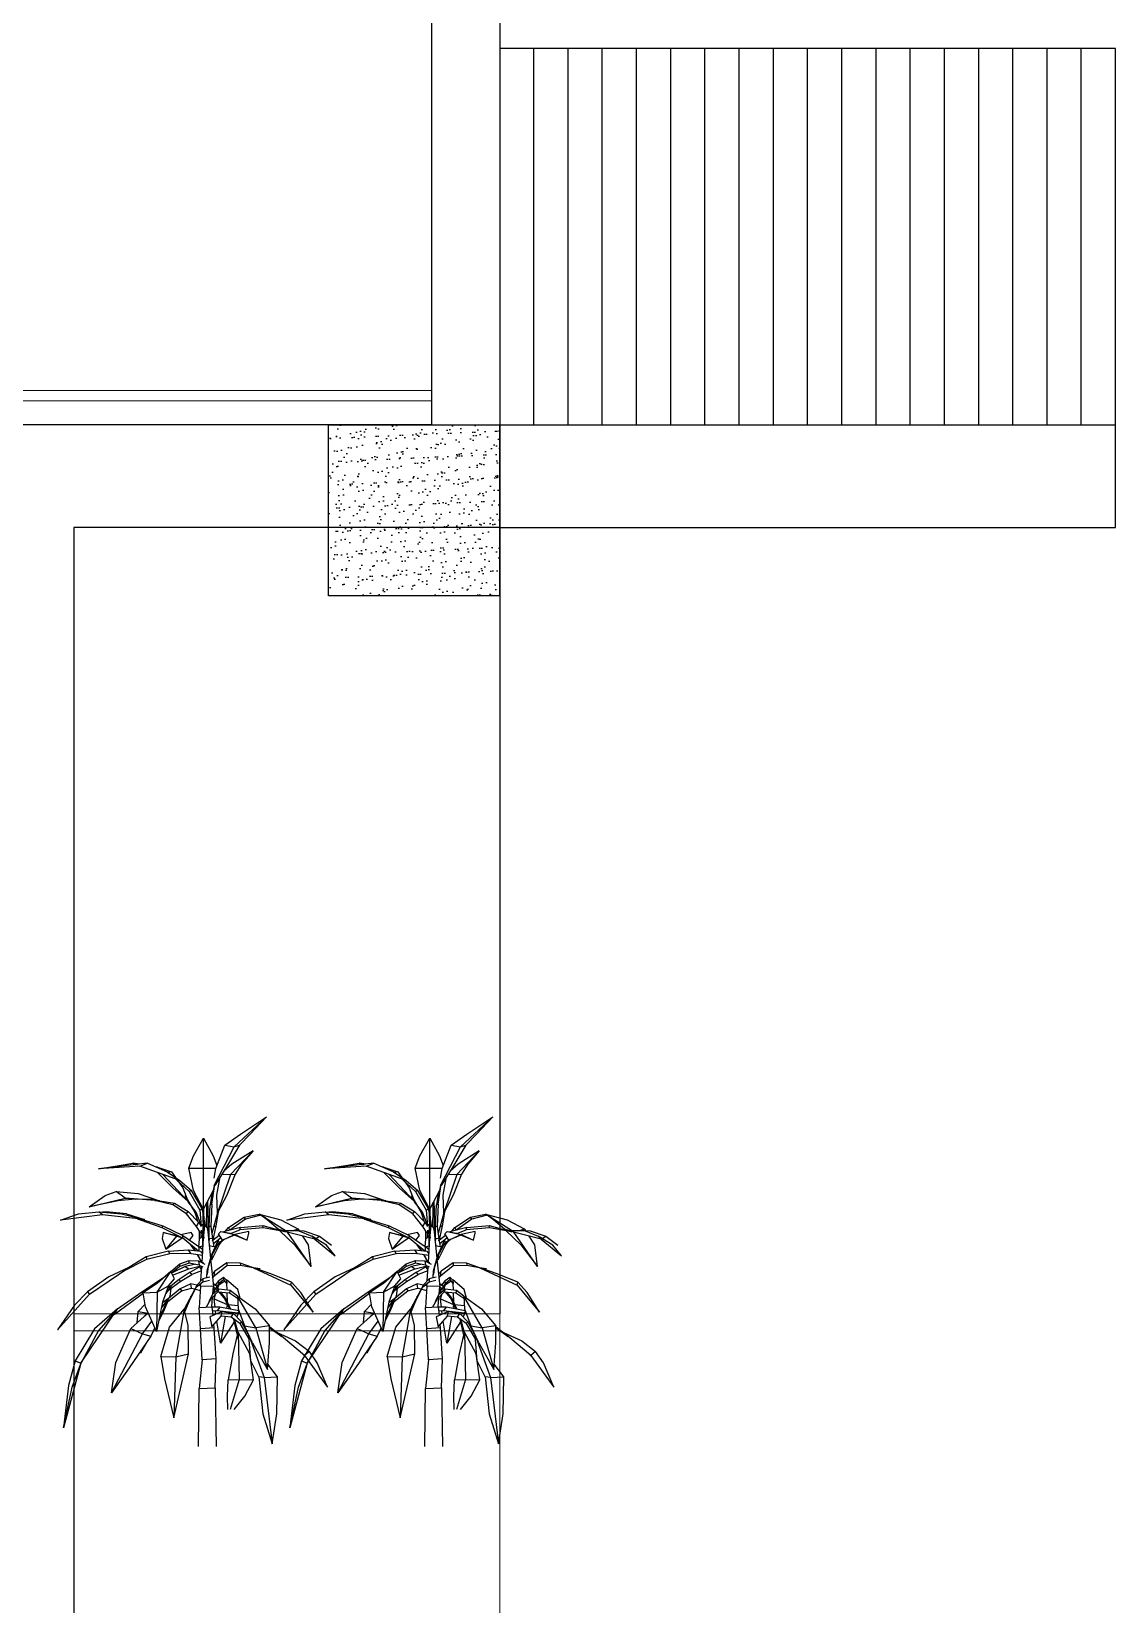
# Model space of a CAD drawing. Header units: metres. Extents: x -1655 to 449, y 40 to 361.
# Drawn here: x 259.235 to 262.403, y 47.001 to 51.601 of the extents above; entities that cross this region are included whole.
import ezdxf

# ---------------------------------------------------------------- set-up
doc = ezdxf.new("R2010")
doc.units = ezdxf.units.M
doc.header["$MEASUREMENT"] = 0
doc.layers.add('A-WALL', color=7, linetype='Continuous')
doc.layers.add('Layer5', color=31, linetype='Continuous', lineweight=9)

# ---------------------------------------------------------------- blocks, each defined once
blk = doc.blocks.new('500')
at = {"layer": 'A-WALL', "ltscale": 0.1}
h = blk.add_hatch(dxfattribs=at)
h.set_pattern_fill('AR-SAND', color=251, scale=0.001, angle=45)
h.set_pattern_definition([(82.5, (2066.168173, -109.763723), (-0.03573813487, 0.0334753489), [0, -0.038608, 0, -0.04318, 0, -0.041275]), (52.5, (2066.168173, -109.76372), (-0.0189010928, 0.0824732851), [0, -0.020828, 0, -0.034798, 0, -0.013335]), (12.5, (2066.14608, -109.785815), (0.0558299826, 0.0560332312), [0, -0.0127, 0, -0.04572, 0, -0.05969]), (2.5, (2066.14608, -109.785815), (0.0382281109, 0.0697550782), [0, -0.00635, 0, -0.029972, 0, -0.03429])])
h.paths.add_polyline_path([(6632.6902, 1779.9429), (6632.1902, 1779.9429), (6632.1902, 1779.4429), (6632.6902, 1779.4429)])
at = {"ltscale": 0.1}
blk.add_lwpolyline([(6632.1902, 1779.9429), (6632.6902, 1779.9429), (6632.6902, 1779.4429), (6632.1902, 1779.4429), (6632.1902, 1779.9429)], dxfattribs=at)
blk = doc.blocks.new('golgoli')
at = {"color": 84, "linetype": 'Continuous'}
for p, q in [((3098.2609, 1798.0572), (3098.4493, 1798.2336)), ((3098.2974, 1798.1324), (3098.4493, 1798.2336)), ((3098.4493, 1798.2336), (3098.3547, 1798.1324)), ((3098.0229, 1798.0048), (3098.0802, 1798.1085)), ((3098.0802, 1798.1085), (3098.138, 1798.0048)), ((3098.0802, 1797.6949), (3098.0802, 1798.1085)), ((3098.1437, 1797.8318), (3098.2609, 1798.0572)), ((3098.1532, 1797.9321), (3098.2064, 1798.0687)), ((3098.2064, 1798.0687), (3098.2974, 1798.1324)), ((3098.2064, 1798.0687), (3098.2609, 1798.0572)), ((3098.2912, 1798.0687), (3098.2105, 1797.9321)), ((3098.2609, 1798.0572), (3098.2912, 1798.0687)), ((3098.3547, 1798.1324), (3098.2912, 1798.0687)), ((3097.9955, 1797.9331), (3098.0229, 1798.0048)), ((3098.138, 1798.0048), (3098.1593, 1797.9483)), ((3098.2396, 1797.8957), (3098.3703, 1798.0355)), ((3098.3703, 1798.0355), (3098.2462, 1797.9576)), ((3098.3703, 1798.0355), (3098.3039, 1797.9576)), ((3097.7529, 1797.9621), (3097.4662, 1797.9296)), ((3097.4662, 1797.9296), (3097.5875, 1797.9498)), ((3097.7083, 1797.9441), (3097.4662, 1797.9296)), ((3097.5875, 1797.9498), (3097.6682, 1797.9621)), ((3097.689, 1797.9547), (3097.6682, 1797.9621)), ((3097.6682, 1797.9621), (3097.6849, 1797.9542)), ((3097.7062, 1797.9566), (3097.669, 1797.9628)), ((3097.669, 1797.9628), (3097.6956, 1797.9554)), ((3097.7083, 1797.9441), (3097.7529, 1797.9621)), ((3097.9418, 1797.862), (3097.7083, 1797.9441)), ((3097.7529, 1797.9621), (3097.8685, 1797.9127)), ((3097.8128, 1797.9397), (3097.8005, 1797.9414)), ((3097.8128, 1797.9397), (3097.8939, 1797.9119)), ((3097.9016, 1797.8185), (3097.814, 1797.9068)), ((3097.9922, 1797.7379), (3097.8431, 1797.8967)), ((3097.8685, 1797.9127), (3097.9418, 1797.862)), ((3097.8939, 1797.9119), (3097.8746, 1797.908)), ((3097.8939, 1797.9119), (3097.9164, 1797.8792)), ((3097.9955, 1797.9331), (3098.0802, 1797.9343)), ((3098.0229, 1797.8028), (3097.9955, 1797.9331)), ((3098.0802, 1797.9343), (3098.1536, 1797.9331)), ((3098.1442, 1797.8746), (3098.1532, 1797.9321)), ((3098.2105, 1797.9321), (3098.1466, 1797.8325)), ((3098.1589, 1797.7755), (3098.1786, 1797.8824)), ((3098.2396, 1797.8957), (3098.1622, 1797.6715)), ((3098.1888, 1797.8986), (3098.2396, 1797.8957)), ((3098.2462, 1797.9576), (3098.1999, 1797.9154)), ((3098.2666, 1797.8991), (3098.2167, 1797.7755)), ((3098.2396, 1797.8957), (3098.2666, 1797.8991)), ((3098.3039, 1797.9576), (3098.2666, 1797.8991)), ((3097.5068, 1797.7735), (3097.5711, 1797.7976)), ((3097.6239, 1797.7571), (3097.5711, 1797.7976)), ((3097.5711, 1797.7976), (3097.6997, 1797.7848)), ((3097.6997, 1797.7848), (3097.8246, 1797.7426)), ((3097.9922, 1797.7379), (3097.9016, 1797.8185)), ((3097.9201, 1797.8691), (3097.9418, 1797.862)), ((3097.9979, 1797.7969), (3097.9201, 1797.8691)), ((3097.9246, 1797.8679), (3097.925, 1797.8674)), ((3097.9307, 1797.8588), (3097.9594, 1797.8185)), ((3097.9418, 1797.862), (3098.011, 1797.8025)), ((3097.9594, 1797.8185), (3097.9901, 1797.7426)), ((3098.011, 1797.8025), (3097.9979, 1797.7969)), ((3097.9979, 1797.7969), (3098.0602, 1797.6878)), ((3098.0741, 1797.6976), (3098.011, 1797.8025)), ((3098.0794, 1797.6964), (3098.0229, 1797.8028)), ((3098.138, 1797.8028), (3098.0802, 1797.6954)), ((3098.1315, 1797.7905), (3098.1208, 1797.7187)), ((3098.1294, 1797.7227), (3098.1474, 1797.8377)), ((3098.1437, 1797.8318), (3098.138, 1797.8028)), ((3098.1474, 1797.8377), (3098.1437, 1797.8315)), ((3098.1437, 1797.8315), (3098.1437, 1797.8318)), ((3097.4121, 1797.7079), (3097.5068, 1797.7735)), ((3097.4121, 1797.7079), (3097.6239, 1797.7571)), ((3097.5817, 1797.7426), (3097.4121, 1797.7079)), ((3097.6821, 1797.7517), (3097.5817, 1797.7426)), ((3097.6239, 1797.7571), (3097.6821, 1797.7517)), ((3097.8246, 1797.7426), (3097.6239, 1797.7571)), ((3097.6821, 1797.7517), (3097.7751, 1797.7536)), ((3097.7751, 1797.7536), (3097.8246, 1797.7426)), ((3097.796, 1797.7438), (3097.825, 1797.7423)), ((3097.9016, 1797.7187), (3097.796, 1797.7438)), ((3097.8246, 1797.7426), (3097.825, 1797.7423)), ((3097.825, 1797.7423), (3097.9111, 1797.7293)), ((3097.9016, 1797.7187), (3097.9111, 1797.7293)), ((3097.9823, 1797.6666), (3097.9016, 1797.7187)), ((3097.9111, 1797.7293), (3097.9914, 1797.6794)), ((3097.9737, 1797.7713), (3098.0295, 1797.6742)), ((3097.9922, 1797.7374), (3097.9737, 1797.7713)), ((3098.0389, 1797.6767), (3097.9922, 1797.7374)), ((3098.0602, 1797.6878), (3098.0741, 1797.6976)), ((3098.079, 1797.6693), (3098.0741, 1797.6976)), ((3098.0782, 1797.6197), (3098.0802, 1797.7232)), ((3098.0802, 1797.6954), (3098.0802, 1797.6949)), ((3098.0802, 1797.6949), (3098.0831, 1797.6128)), ((3098.0979, 1797.5926), (3098.0999, 1797.6934)), ((3098.0999, 1797.6934), (3098.0991, 1797.731)), ((3098.1069, 1797.6811), (3098.0999, 1797.6934)), ((3098.1048, 1797.7416), (3098.1069, 1797.6811)), ((3098.1142, 1797.5917), (3098.1208, 1797.7187)), ((3098.1208, 1797.7187), (3098.1294, 1797.7227)), ((3098.1294, 1797.7227), (3098.1245, 1797.5922)), ((3098.1622, 1797.6723), (3098.1589, 1797.7755)), ((3098.2167, 1797.7755), (3098.1622, 1797.6723)), ((3097.2442, 1797.6293), (3097.3495, 1797.6656)), ((3097.49, 1797.6597), (3097.2442, 1797.6293)), ((3097.3495, 1797.6656), (3097.4683, 1797.6779)), ((3097.4683, 1797.6779), (3097.601, 1797.6656)), ((3097.49, 1797.6597), (3097.4683, 1797.6779)), ((3097.5121, 1797.6779), (3097.49, 1797.6757)), ((3097.7357, 1797.6325), (3097.49, 1797.6597)), ((3097.5076, 1797.6742), (3097.5121, 1797.6779)), ((3097.6309, 1797.6656), (3097.5121, 1797.6779)), ((3097.601, 1797.6656), (3097.7357, 1797.6325)), ((3097.6309, 1797.6656), (3097.7357, 1797.6325)), ((3097.6976, 1797.6354), (3097.7357, 1797.6293)), ((3097.839, 1797.584), (3097.6976, 1797.6354)), ((3097.7357, 1797.6293), (3097.8435, 1797.5961)), ((3097.9823, 1797.6666), (3097.9914, 1797.6794)), ((3098.0405, 1797.5917), (3097.9823, 1797.6666)), ((3097.9914, 1797.6794), (3098.0528, 1797.6155)), ((3098.0295, 1797.6742), (3098.0389, 1797.6767)), ((3098.0295, 1797.6742), (3098.0487, 1797.6194)), ((3098.0651, 1797.6059), (3098.0389, 1797.6767)), ((3098.0405, 1797.5917), (3098.0528, 1797.6155)), ((3098.0528, 1797.6155), (3098.0671, 1797.5922)), ((3098.0602, 1797.6878), (3098.0675, 1797.5968)), ((3098.0606, 1797.6027), (3098.0651, 1797.6059)), ((3098.0651, 1797.6059), (3098.0663, 1797.5931)), ((3098.0671, 1797.5922), (3098.0675, 1797.5968)), ((3098.0675, 1797.5968), (3098.0774, 1797.6057)), ((3098.0782, 1797.6197), (3098.0745, 1797.5526)), ((3098.0831, 1797.6128), (3098.0782, 1797.6197)), ((3098.0889, 1797.6162), (3098.0815, 1797.6561)), ((3098.0815, 1797.5484), (3098.0831, 1797.6128)), ((3098.0827, 1797.6108), (3098.0889, 1797.6162)), ((3098.0839, 1797.5516), (3098.0889, 1797.6162)), ((3098.0917, 1797.6003), (3098.0872, 1797.5993)), ((3098.0872, 1797.5981), (3098.1044, 1797.5831)), ((3098.0917, 1797.6003), (3098.0913, 1797.5946)), ((3098.1044, 1797.5831), (3098.0917, 1797.6003)), ((3098.1069, 1797.6811), (3098.1065, 1797.5693)), ((3098.1622, 1797.6715), (3098.129, 1797.5509)), ((3098.1405, 1797.5931), (3098.1544, 1797.5968)), ((3098.1409, 1797.5317), (3098.1544, 1797.5968)), ((3098.1544, 1797.5968), (3098.17, 1797.6873)), ((3098.2273, 1797.5867), (3098.3182, 1797.6477)), ((3098.3256, 1797.6357), (3098.2343, 1797.5715)), ((3098.2965, 1797.5872), (3098.428, 1797.5981)), ((3098.3182, 1797.6477), (3098.4055, 1797.6647)), ((3098.3256, 1797.6357), (3098.3182, 1797.6477)), ((3098.4166, 1797.6583), (3098.3256, 1797.6357)), ((3098.4055, 1797.6652), (3098.5337, 1797.6315)), ((3098.4055, 1797.6652), (3098.4088, 1797.6624)), ((3098.5579, 1797.5686), (3098.4055, 1797.6652)), ((3098.4055, 1797.6647), (3098.4166, 1797.6583)), ((3098.4526, 1797.6315), (3098.4153, 1797.6578)), ((3098.4293, 1797.5848), (3098.428, 1797.5981)), ((3098.428, 1797.5981), (3098.5321, 1797.5683)), ((3098.5169, 1797.5764), (3098.4526, 1797.6315)), ((3098.5337, 1797.6315), (3098.6369, 1797.5764)), ((3097.839, 1797.584), (3097.8435, 1797.5961)), ((3097.9598, 1797.5233), (3097.839, 1797.584)), ((3097.8451, 1797.5575), (3097.8394, 1797.5214)), ((3097.8394, 1797.5214), (3097.8611, 1797.4594)), ((3097.8435, 1797.5961), (3097.961, 1797.5386)), ((3097.8451, 1797.5575), (3097.927, 1797.5396)), ((3097.9102, 1797.5405), (3097.8451, 1797.5575)), ((3097.9238, 1797.5356), (3097.8611, 1797.4594)), ((3097.8611, 1797.4594), (3097.9508, 1797.5214)), ((3097.9594, 1797.5233), (3097.9102, 1797.5405)), ((3097.927, 1797.5396), (3097.927, 1797.5396)), ((3098.009, 1797.5575), (3097.9488, 1797.5442)), ((3097.9508, 1797.5214), (3097.9557, 1797.5246)), ((3097.9598, 1797.5233), (3097.961, 1797.5386)), ((3098.0516, 1797.4486), (3097.9598, 1797.5233)), ((3097.961, 1797.5386), (3098.054, 1797.4749)), ((3097.9995, 1797.512), (3098.0213, 1797.5405)), ((3098.0213, 1797.5405), (3098.009, 1797.5575)), ((3098.0663, 1797.5526), (3098.0405, 1797.5917)), ((3098.0544, 1797.4722), (3098.0581, 1797.5194)), ((3098.0581, 1797.5194), (3098.0569, 1797.5671)), ((3098.0659, 1797.5258), (3098.0581, 1797.5194)), ((3098.0667, 1797.5703), (3098.0659, 1797.5258)), ((3098.0659, 1797.5258), (3098.0745, 1797.5383)), ((3098.0745, 1797.5332), (3098.0659, 1797.526)), ((3098.0659, 1797.526), (3098.0659, 1797.5258)), ((3098.0725, 1797.3818), (3098.0815, 1797.5253)), ((3098.0737, 1797.5371), (3098.0745, 1797.5332)), ((3098.0745, 1797.5526), (3098.0749, 1797.4779)), ((3098.0745, 1797.5526), (3098.0815, 1797.5484)), ((3098.0749, 1797.5292), (3098.0839, 1797.5243)), ((3098.0815, 1797.5479), (3098.0839, 1797.5516)), ((3098.0815, 1797.5484), (3098.0815, 1797.5479)), ((3098.0839, 1797.5243), (3098.0815, 1797.5484)), ((3098.0823, 1797.5376), (3098.0831, 1797.5506)), ((3098.0975, 1797.589), (3098.0979, 1797.5926)), ((3098.0983, 1797.5912), (3098.0979, 1797.5926)), ((3098.1044, 1797.5831), (3098.122, 1797.4054)), ((3098.1065, 1797.5693), (3098.1052, 1797.5718)), ((3098.1065, 1797.5693), (3098.1061, 1797.5666)), ((3098.111, 1797.5172), (3098.113, 1797.5196)), ((3098.1126, 1797.511), (3098.1114, 1797.5113)), ((3098.1134, 1797.5221), (3098.1126, 1797.5015)), ((3098.1134, 1797.5221), (3098.1142, 1797.5917)), ((3098.1327, 1797.5209), (3098.1134, 1797.5221)), ((3098.1245, 1797.5922), (3098.1142, 1797.5917)), ((3098.1245, 1797.5922), (3098.1327, 1797.5209)), ((3098.1663, 1797.5128), (3098.1294, 1797.4309)), ((3098.131, 1797.5317), (3098.1409, 1797.5317)), ((3098.1327, 1797.5209), (3098.1405, 1797.4739)), ((3098.1343, 1797.5101), (3098.1409, 1797.5317)), ((3098.1347, 1797.5061), (3098.1372, 1797.514)), ((3098.1372, 1797.514), (3098.1728, 1797.5413)), ((3098.1827, 1797.5263), (3098.1376, 1797.4894)), ((3098.2023, 1797.5167), (3098.1609, 1797.4803)), ((3098.1638, 1797.4924), (3098.1921, 1797.5128)), ((3098.1716, 1797.498), (3098.1671, 1797.5135)), ((3098.1683, 1797.5484), (3098.1814, 1797.5634)), ((3098.1921, 1797.513), (3098.1683, 1797.5484)), ((3098.1814, 1797.5634), (3098.2359, 1797.5531)), ((3098.1814, 1797.5634), (3098.2634, 1797.5452)), ((3098.1921, 1797.513), (3098.2588, 1797.5432)), ((3098.2629, 1797.5415), (3098.1921, 1797.513)), ((3098.1921, 1797.5128), (3098.1921, 1797.513)), ((3098.1937, 1797.5133), (3098.1937, 1797.5137)), ((3098.1978, 1797.5604), (3098.1974, 1797.5602)), ((3098.2965, 1797.5872), (3098.1978, 1797.5604)), ((3098.2076, 1797.5629), (3098.2273, 1797.5867)), ((3098.2343, 1797.5715), (3098.2273, 1797.5867)), ((3098.2343, 1797.5715), (3098.233, 1797.57)), ((3098.2359, 1797.5531), (3098.3355, 1797.5113)), ((3098.2396, 1797.5514), (3098.2937, 1797.5718)), ((3098.3453, 1797.5634), (3098.2634, 1797.5452)), ((3098.2634, 1797.5452), (3098.3355, 1797.5113)), ((3098.2937, 1797.5718), (3098.2965, 1797.5872)), ((3098.4293, 1797.5848), (3098.2937, 1797.5718)), ((3098.3355, 1797.5113), (3098.3469, 1797.5531)), ((3098.3469, 1797.5531), (3098.3453, 1797.5634)), ((3098.5612, 1797.5604), (3098.4293, 1797.5848)), ((3098.5169, 1797.5764), (3098.5222, 1797.571)), ((3098.5423, 1797.5688), (3098.5169, 1797.5764)), ((3098.5268, 1797.5666), (3098.6128, 1797.4845)), ((3098.6378, 1797.5668), (3098.5321, 1797.569)), ((3098.5321, 1797.569), (3098.6677, 1797.5668)), ((3098.732, 1797.5177), (3098.5321, 1797.569)), ((3098.5321, 1797.5683), (3098.5612, 1797.5604)), ((3098.7103, 1797.3587), (3098.5718, 1797.5587)), ((3098.6369, 1797.5764), (3098.6009, 1797.5678)), ((3098.6423, 1797.5671), (3098.6369, 1797.5764)), ((3098.6378, 1797.5668), (3098.7148, 1797.5351)), ((3098.6943, 1797.4845), (3098.6623, 1797.5354)), ((3098.6677, 1797.5668), (3098.7586, 1797.5351)), ((3098.7148, 1797.5351), (3098.732, 1797.5177)), ((3098.7996, 1797.4838), (3098.7148, 1797.5351)), ((3098.732, 1797.5177), (3098.85, 1797.4199)), ((3098.7373, 1797.5211), (3098.7586, 1797.5351)), ((3098.7586, 1797.5351), (3098.8291, 1797.4838)), ((3097.7464, 1797.4147), (3097.6444, 1797.3533)), ((3097.8758, 1797.4484), (3097.7464, 1797.4147)), ((3097.7464, 1797.4147), (3097.7493, 1797.4017)), ((3097.7493, 1797.4017), (3097.8836, 1797.4349)), ((3097.8758, 1797.4484), (3097.9938, 1797.4555)), ((3097.8836, 1797.4349), (3097.8758, 1797.4484)), ((3098.009, 1797.4326), (3097.8836, 1797.4349)), ((3097.9938, 1797.4555), (3098.0626, 1797.4474)), ((3098.009, 1797.4326), (3097.9938, 1797.4555)), ((3098.0245, 1797.4589), (3098.0061, 1797.4855)), ((3098.0753, 1797.4228), (3098.009, 1797.4326)), ((3098.0213, 1797.4712), (3098.0184, 1797.4757)), ((3098.0213, 1797.4712), (3098.0245, 1797.4589)), ((3098.0335, 1797.4506), (3098.0213, 1797.4712)), ((3098.0245, 1797.4589), (3098.029, 1797.4513)), ((3098.0438, 1797.4275), (3098.0602, 1797.4014)), ((3098.0544, 1797.4167), (3098.0479, 1797.4267)), ((3098.054, 1797.4749), (3098.0532, 1797.4484)), ((3098.054, 1797.4749), (3098.0544, 1797.4744)), ((3098.0749, 1797.4779), (3098.0544, 1797.4722)), ((3098.0602, 1797.4014), (3098.0544, 1797.4167)), ((3098.0708, 1797.382), (3098.0544, 1797.4167)), ((3098.0774, 1797.456), (3098.0565, 1797.4727)), ((3098.0626, 1797.4474), (3098.0757, 1797.4314)), ((3098.102, 1797.3338), (3098.1257, 1797.4176)), ((3098.1282, 1797.4221), (3098.1093, 1797.3609)), ((3098.1405, 1797.4739), (3098.1147, 1797.4784)), ((3098.1609, 1797.4803), (3098.1257, 1797.4176)), ((3098.1257, 1797.4176), (3098.1315, 1797.4326)), ((3098.1294, 1797.3977), (3098.1753, 1797.487)), ((3098.1294, 1797.4309), (3098.1294, 1797.4272)), ((3098.1294, 1797.424), (3098.1294, 1797.3977)), ((3098.1315, 1797.4326), (3098.1638, 1797.4924)), ((3098.1609, 1797.4803), (3098.1638, 1797.4924)), ((3098.1736, 1797.4916), (3098.1753, 1797.487)), ((3098.1753, 1797.487), (3098.1859, 1797.5022)), ((3098.6128, 1797.4845), (3098.7103, 1797.3587)), ((3098.7103, 1797.3587), (3098.6943, 1797.4845)), ((3098.85, 1797.4199), (3098.7996, 1797.4838)), ((3097.4146, 1797.1967), (3097.6436, 1797.353)), ((3097.6436, 1797.353), (3097.5272, 1797.2987)), ((3097.6116, 1797.3301), (3097.7493, 1797.4017)), ((3097.6444, 1797.3533), (3097.6116, 1797.3301)), ((3097.8099, 1797.209), (3097.8902, 1797.3284)), ((3097.8902, 1797.3284), (3097.8107, 1797.2586)), ((3097.8902, 1797.3279), (3097.8906, 1797.3287)), ((3097.8902, 1797.3284), (3097.8902, 1797.3279)), ((3097.9107, 1797.2866), (3097.8902, 1797.3284)), ((3097.8906, 1797.3287), (3097.9426, 1797.3734)), ((3097.9422, 1797.3592), (3097.8939, 1797.3201)), ((3097.9737, 1797.3577), (3097.8943, 1797.3196)), ((3097.9004, 1797.3068), (3097.9955, 1797.3454)), ((3098.0036, 1797.3245), (3097.9385, 1797.283)), ((3097.9975, 1797.3776), (3097.9422, 1797.3592)), ((3097.9422, 1797.3592), (3097.9426, 1797.3734)), ((3097.9426, 1797.3734), (3097.9975, 1797.3931)), ((3098.0286, 1797.3709), (3097.9737, 1797.3577)), ((3097.9737, 1797.3577), (3097.9955, 1797.3454)), ((3097.9955, 1797.3454), (3098.0647, 1797.3616)), ((3097.9975, 1797.3776), (3097.9975, 1797.3931)), ((3097.9975, 1797.3931), (3098.0524, 1797.3913)), ((3098.0557, 1797.3655), (3097.9975, 1797.3776)), ((3098.0036, 1797.3245), (3098.0569, 1797.3557)), ((3098.0135, 1797.3115), (3098.0036, 1797.3245)), ((3098.0696, 1797.3326), (3098.0135, 1797.3115)), ((3098.0524, 1797.3913), (3098.0557, 1797.3655)), ((3098.0524, 1797.3913), (3098.0897, 1797.3727)), ((3098.0557, 1797.3655), (3098.0774, 1797.3562)), ((3098.0569, 1797.3557), (3098.0643, 1797.3614)), ((3098.0569, 1797.3557), (3098.07, 1797.3375)), ((3098.0602, 1797.4014), (3098.0675, 1797.3837)), ((3098.0659, 1797.2748), (3098.0712, 1797.3589)), ((3098.0716, 1797.3815), (3098.0807, 1797.3837)), ((3098.1011, 1797.2925), (3098.102, 1797.3338)), ((3098.1085, 1797.3579), (3098.1015, 1797.3139)), ((3098.1224, 1797.4034), (3098.1388, 1797.2419)), ((3098.147, 1797.3306), (3098.1315, 1797.3125)), ((3098.1433, 1797.3034), (3098.2175, 1797.3633)), ((3098.1433, 1797.3034), (3098.147, 1797.3306)), ((3098.2183, 1797.3788), (3098.147, 1797.3306)), ((3098.2183, 1797.3788), (3098.2175, 1797.3633)), ((3098.2175, 1797.3633), (3098.2978, 1797.3653)), ((3098.2949, 1797.3786), (3098.2183, 1797.3788)), ((3098.2949, 1797.3786), (3098.2978, 1797.3653)), ((3098.3678, 1797.3523), (3098.2949, 1797.3786)), ((3098.2978, 1797.3653), (3098.4116, 1797.3442)), ((3098.4743, 1797.3156), (3098.3678, 1797.3523)), ((3098.3719, 1797.3508), (3098.3727, 1797.3508)), ((3098.4116, 1797.3442), (3098.3719, 1797.3508)), ((3098.3727, 1797.3508), (3098.5911, 1797.2495)), ((3097.5272, 1797.2987), (3097.4027, 1797.2107)), ((3097.7198, 1797.2107), (3097.8586, 1797.3024)), ((3097.8107, 1797.2586), (3097.7288, 1797.2033)), ((3097.8099, 1797.209), (3097.8758, 1797.2444)), ((3097.8758, 1797.2444), (3097.8422, 1797.1495)), ((3097.8586, 1797.3024), (3097.8627, 1797.3043)), ((3097.8586, 1797.3024), (3097.8595, 1797.3014)), ((3097.8914, 1797.2454), (3097.8599, 1797.1996)), ((3097.8914, 1797.2454), (3097.8722, 1797.2343)), ((3097.8758, 1797.2444), (3097.9107, 1797.2866)), ((3097.8758, 1797.2205), (3097.9447, 1797.2699)), ((3097.8914, 1797.2456), (3097.8758, 1797.2205)), ((3097.8894, 1797.2304), (3097.8844, 1797.1842)), ((3097.9385, 1797.283), (3097.8914, 1797.2456)), ((3097.9385, 1797.283), (3097.9447, 1797.2699)), ((3097.9447, 1797.2699), (3098.0135, 1797.3115)), ((3098.0069, 1797.2569), (3097.9455, 1797.2277)), ((3097.952, 1797.2154), (3098.011, 1797.2318)), ((3098.043, 1797.2508), (3097.9672, 1797.1087)), ((3098.0057, 1797.1719), (3098.0409, 1797.2397)), ((3098.011, 1797.2318), (3098.0069, 1797.2569)), ((3098.0422, 1797.2495), (3098.0069, 1797.2569)), ((3098.011, 1797.2318), (3098.0299, 1797.2267)), ((3098.0409, 1797.2397), (3098.0766, 1797.2689)), ((3098.043, 1797.2508), (3098.0409, 1797.2397)), ((3098.0774, 1797.2866), (3098.043, 1797.2508)), ((3098.0643, 1797.2449), (3098.0508, 1797.2478)), ((3098.0643, 1797.2439), (3098.0557, 1797.1193)), ((3098.0643, 1797.2439), (3098.0651, 1797.2596)), ((3098.1388, 1797.2419), (3098.0643, 1797.2439)), ((3098.0774, 1797.2866), (3098.0766, 1797.2689)), ((3098.0766, 1797.2689), (3098.1159, 1797.278)), ((3098.1171, 1797.2967), (3098.0774, 1797.2866)), ((3098.1015, 1797.3139), (3098.1007, 1797.3095)), ((3098.1339, 1797.2903), (3098.1433, 1797.3034)), ((3098.1351, 1797.1957), (3098.1388, 1797.2419)), ((3098.1585, 1797.2409), (3098.1368, 1797.2586)), ((3098.138, 1797.2355), (3098.1401, 1797.238)), ((3098.1384, 1797.239), (3098.1536, 1797.2294)), ((3098.1396, 1797.2375), (3098.1405, 1797.2092)), ((3098.1405, 1797.2092), (3098.1536, 1797.2291)), ((3098.1708, 1797.2756), (3098.1487, 1797.2488)), ((3098.1585, 1797.2409), (3098.1536, 1797.2294)), ((3098.1536, 1797.2294), (3098.1626, 1797.2183)), ((3098.1704, 1797.2247), (3098.1585, 1797.2409)), ((3098.1597, 1797.2387), (3098.1732, 1797.2591)), ((3098.1646, 1797.2323), (3098.1716, 1797.2525)), ((3098.1708, 1797.2756), (3098.1974, 1797.2957)), ((3098.1732, 1797.2591), (3098.1708, 1797.2756)), ((3098.1716, 1797.2525), (3098.2048, 1797.2736)), ((3098.199, 1797.2815), (3098.1732, 1797.2591)), ((3098.1974, 1797.2957), (3098.2162, 1797.2793)), ((3098.199, 1797.2815), (3098.1974, 1797.2957)), ((3098.2167, 1797.2584), (3098.199, 1797.2815)), ((3098.2158, 1797.2807), (3098.215, 1797.2803)), ((3098.2158, 1797.2807), (3098.2158, 1797.2795)), ((3098.2818, 1797.224), (3098.2158, 1797.2807)), ((3098.2162, 1797.2793), (3098.2167, 1797.2584)), ((3098.2162, 1797.2586), (3098.2175, 1797.2203)), ((3098.5952, 1797.2672), (3098.4743, 1797.3156)), ((3098.5911, 1797.2495), (3098.5952, 1797.2672)), ((3098.5911, 1797.2495), (3098.7226, 1797.0915)), ((3098.6505, 1797.2055), (3098.5952, 1797.2672)), ((3097.227, 1796.9888), (3097.4146, 1797.1967)), ((3097.4027, 1797.2107), (3097.3277, 1797.1316)), ((3097.4027, 1797.2107), (3097.4146, 1797.1967)), ((3097.7276, 1797.2009), (3097.5596, 1797.0753)), ((3097.578, 1797.1109), (3097.7198, 1797.2107)), ((3097.7398, 1797.1375), (3097.6997, 1797.0957)), ((3097.7276, 1797.2009), (3097.7198, 1797.2107)), ((3097.7276, 1797.2009), (3097.7288, 1797.2016)), ((3097.7288, 1797.2033), (3097.8099, 1797.209)), ((3097.7427, 1797.1217), (3097.7288, 1797.2033)), ((3097.8099, 1797.209), (3097.8054, 1796.9784)), ((3097.8422, 1797.1495), (3097.8054, 1796.9784)), ((3097.8656, 1797.1485), (3097.8218, 1797.0561)), ((3097.8345, 1797.1146), (3097.8767, 1797.1714)), ((3097.8767, 1797.1714), (3097.841, 1797.1453)), ((3097.8709, 1797.1524), (3097.8468, 1797.0957)), ((3097.8545, 1797.1399), (3097.952, 1797.2154)), ((3097.8771, 1797.1719), (3097.8545, 1797.1399)), ((3097.8767, 1797.1714), (3097.8762, 1797.1709)), ((3097.9455, 1797.2277), (3097.8771, 1797.1719)), ((3097.8844, 1797.1842), (3097.8803, 1797.1743)), ((3097.9455, 1797.2277), (3097.952, 1797.2154)), ((3097.9709, 1797.0932), (3098.0057, 1797.1719)), ((3098.0057, 1797.1719), (3098.0073, 1797.1839)), ((3098.0335, 1797.2257), (3098.0622, 1797.2178)), ((3098.0979, 1797.1227), (3098.1237, 1797.1679)), ((3098.1339, 1797.1947), (3098.1118, 1797.1542)), ((3098.1237, 1797.1679), (3098.1638, 1797.2097)), ((3098.1237, 1797.1679), (3098.1339, 1797.1947)), ((3098.1298, 1797.1227), (3098.1339, 1797.1785)), ((3098.1708, 1797.225), (3098.1339, 1797.1947)), ((3098.1405, 1797.2092), (3098.136, 1797.2041)), ((3098.1442, 1797.1701), (3098.1536, 1797.1994)), ((3098.1491, 1797.12), (3098.1442, 1797.1701)), ((3098.1442, 1797.1701), (3098.2199, 1797.136)), ((3098.1589, 1797.2154), (3098.1609, 1797.2205)), ((3098.1708, 1797.225), (3098.1638, 1797.2097)), ((3098.1638, 1797.2097), (3098.2326, 1797.205)), ((3098.2359, 1797.2186), (3098.1708, 1797.225)), ((3098.1708, 1797.2092), (3098.2081, 1797.1657)), ((3098.2089, 1797.1733), (3098.1827, 1797.2082)), ((3098.2081, 1797.1657), (3098.2089, 1797.1733)), ((3098.2339, 1797.1089), (3098.2081, 1797.1657)), ((3098.2089, 1797.1733), (3098.2392, 1797.108)), ((3098.2179, 1797.206), (3098.2191, 1797.1505)), ((3098.2199, 1797.136), (3098.2195, 1797.1402)), ((3098.2359, 1797.2186), (3098.2326, 1797.205)), ((3098.2326, 1797.205), (3098.2802, 1797.1726)), ((3098.2797, 1797.1839), (3098.2359, 1797.2186)), ((3098.2896, 1797.1665), (3098.2797, 1797.1839)), ((3098.2797, 1797.1839), (3098.283, 1797.1109)), ((3098.3862, 1796.9996), (3098.2797, 1797.1839)), ((3098.2797, 1797.1839), (3098.3826, 1797.1109)), ((3098.2945, 1797.1733), (3098.2818, 1797.224)), ((3098.7226, 1797.0915), (3098.6505, 1797.2055)), ((3097.3277, 1797.1316), (3097.227, 1796.9888)), ((3097.3642, 1796.7929), (3097.5776, 1797.1104)), ((3097.5776, 1797.1104), (3097.4445, 1796.9934)), ((3097.5776, 1797.1104), (3097.4678, 1796.9836)), ((3097.5596, 1797.0753), (3097.578, 1797.1109)), ((3097.7333, 1797.0662), (3097.6563, 1796.9964)), ((3097.6936, 1797.0303), (3097.6997, 1797.0957)), ((3097.6997, 1797.0957), (3097.7583, 1797.0861)), ((3097.7587, 1797.0849), (3097.7333, 1797.0662)), ((3097.8054, 1796.9784), (3097.7427, 1797.1217)), ((3097.8468, 1797.0957), (3097.8193, 1797.0431)), ((3097.8402, 1797.0942), (3097.8468, 1797.0957)), ((3097.8816, 1797.0025), (3097.9672, 1797.1082)), ((3097.9672, 1797.1082), (3097.9189, 1796.8302)), ((3097.9672, 1797.1087), (3097.9668, 1797.1072)), ((3097.9672, 1797.1082), (3097.9672, 1797.1087)), ((3097.9914, 1797.0136), (3097.9672, 1797.1082)), ((3098.0557, 1797.1193), (3098.1298, 1797.1227)), ((3098.0643, 1796.9929), (3098.0557, 1797.1193)), ((3098.1892, 1797.0949), (3098.1183, 1797.064)), ((3098.1183, 1797.064), (3098.1294, 1797.005)), ((3098.1294, 1797.005), (3098.1843, 1797.0681)), ((3098.1298, 1797.1227), (3098.1355, 1797.0713)), ((3098.1761, 1797.12), (3098.1298, 1797.12)), ((3098.1323, 1797.0996), (3098.1605, 1797.1008)), ((3098.1532, 1797.0792), (3098.1511, 1797.1003)), ((3098.1761, 1797.12), (3098.1605, 1797.1008)), ((3098.1605, 1797.1008), (3098.2834, 1797.0868)), ((3098.2871, 1797.0989), (3098.1761, 1797.12)), ((3098.2076, 1797.0654), (3098.1806, 1796.9094)), ((3098.1843, 1797.0681), (3098.1892, 1797.0949)), ((3098.2433, 1797.0618), (3098.1843, 1797.0681)), ((3098.1892, 1797.0949), (3098.2564, 1797.0834)), ((3098.2126, 1797.0947), (3098.2117, 1797.0908)), ((3098.2199, 1797.136), (3098.2158, 1797.1124)), ((3098.2199, 1797.136), (3098.2216, 1797.1357)), ((3098.2265, 1797.1352), (3098.2818, 1797.1301)), ((3098.2421, 1797.0915), (3098.2449, 1797.0851)), ((3098.2433, 1797.0618), (3098.2564, 1797.0834)), ((3098.2924, 1797.0249), (3098.2433, 1797.0618)), ((3098.2502, 1797.0844), (3098.2474, 1797.0908)), ((3098.2564, 1797.0834), (3098.3031, 1797.034)), ((3098.2568, 1797.0512), (3098.2842, 1796.9317)), ((3098.2834, 1796.9713), (3098.2621, 1797.0475)), ((3098.2662, 1797.0443), (3098.2642, 1797.0399)), ((3098.2859, 1797.0856), (3098.2752, 1797.0632)), ((3098.283, 1797.1109), (3098.3199, 1797.0114)), ((3098.2834, 1797.0868), (3098.2888, 1797.0949)), ((3098.2933, 1797.0826), (3098.2834, 1797.0868)), ((3098.3826, 1797.1109), (3098.4669, 1797.0114)), ((3097.4445, 1796.9934), (3097.331, 1796.8069)), ((3097.4678, 1796.9836), (3097.3687, 1796.7993)), ((3097.5432, 1796.6196), (3097.7239, 1796.9649)), ((3097.5678, 1796.797), (3097.6563, 1796.9964)), ((3097.6563, 1796.9964), (3097.7239, 1796.9649)), ((3097.7239, 1796.9649), (3097.7788, 1797.0391)), ((3097.7239, 1796.9649), (3097.7726, 1796.9509)), ((3097.7956, 1797.0001), (3097.7726, 1796.9509)), ((3097.7894, 1796.9861), (3097.7878, 1796.9834)), ((3097.796, 1796.9991), (3097.7894, 1796.9861)), ((3097.8324, 1796.8315), (3097.8816, 1797.0025)), ((3097.9942, 1796.8479), (3097.9914, 1797.0136)), ((3098.1437, 1796.9998), (3098.0643, 1796.9929)), ((3098.0741, 1796.8123), (3098.0643, 1796.9929)), ((3098.1437, 1796.9998), (3098.1413, 1797.0187)), ((3098.1556, 1796.8189), (3098.1437, 1796.9998)), ((3098.1806, 1796.9094), (3098.1589, 1797.0391)), ((3098.2609, 1797.0345), (3098.1806, 1796.9094)), ((3098.2785, 1796.9558), (3098.2515, 1796.8472)), ((3098.2834, 1796.9745), (3098.2826, 1796.9728)), ((3098.2834, 1796.9745), (3098.29, 1796.697)), ((3098.3514, 1796.8472), (3098.2834, 1796.9745)), ((3098.3031, 1797.034), (3098.2924, 1797.0249)), ((3098.2924, 1797.0249), (3098.3486, 1796.9312)), ((3098.3428, 1796.963), (3098.3031, 1797.034)), ((3098.3674, 1796.9126), (3098.3199, 1797.0114)), ((3098.3199, 1797.0114), (3098.3862, 1796.9996)), ((3098.3572, 1796.8064), (3098.3469, 1796.9548)), ((3098.4669, 1797.0114), (3098.3862, 1796.9996)), ((3098.3862, 1796.9996), (3098.4547, 1796.7553)), ((3098.4669, 1796.9126), (3098.4669, 1797.0114)), ((3098.4669, 1797.0069), (3098.5079, 1796.975)), ((3098.5378, 1796.948), (3098.4669, 1796.9971)), ((3098.5079, 1796.975), (3098.5378, 1796.948)), ((3098.6722, 1796.8374), (3098.5116, 1796.9728)), ((3098.5116, 1796.9728), (3098.6181, 1796.9229)), ((3097.7726, 1796.9509), (3097.6469, 1796.7663)), ((3097.7493, 1796.9167), (3097.712, 1796.8521)), ((3097.712, 1796.8521), (3097.7169, 1796.8693)), ((3098.3486, 1796.9509), (3098.4362, 1796.7086)), ((3098.3674, 1796.9126), (3098.4547, 1796.7553)), ((3098.4547, 1796.7553), (3098.4669, 1796.9126)), ((3098.6181, 1796.9229), (3098.6996, 1796.8607)), ((3098.6996, 1796.8607), (3098.6722, 1796.8374)), ((3098.7459, 1796.7946), (3098.6996, 1796.8607)), ((3097.3642, 1796.7929), (3097.2626, 1796.4139)), ((3097.331, 1796.8069), (3097.2909, 1796.6616)), ((3097.3142, 1796.6518), (3097.3622, 1796.7843)), ((3097.331, 1796.8069), (3097.3642, 1796.7929)), ((3097.3622, 1796.7843), (3097.365, 1796.7926)), ((3097.365, 1796.7926), (3097.3642, 1796.7929)), ((3097.3687, 1796.7993), (3097.365, 1796.7926)), ((3097.5432, 1796.6196), (3097.5678, 1796.797)), ((3097.712, 1796.8521), (3097.7103, 1796.86)), ((3097.8324, 1796.8315), (3097.8521, 1796.7005)), ((3097.8324, 1796.8315), (3097.9189, 1796.8302)), ((3097.9189, 1796.8302), (3097.907, 1796.4729)), ((3097.9189, 1796.8302), (3097.9942, 1796.8479)), ((3097.9619, 1796.7118), (3097.9942, 1796.8479)), ((3098.0741, 1796.8123), (3098.0549, 1796.6452)), ((3098.1556, 1796.8189), (3098.0741, 1796.8123)), ((3098.1482, 1796.6483), (3098.1556, 1796.8189)), ((3098.2515, 1796.8472), (3098.2253, 1796.695)), ((3098.3723, 1796.695), (3098.3514, 1796.8472)), ((3098.4039, 1796.7135), (3098.3572, 1796.8064)), ((3098.5132, 1796.7135), (3098.4567, 1796.7865)), ((3098.6722, 1796.8374), (3098.6644, 1796.8437)), ((3098.6656, 1796.8428), (3098.6701, 1796.8386)), ((3098.6701, 1796.8386), (3098.6722, 1796.8374)), ((3098.6746, 1796.8334), (3098.6701, 1796.8386)), ((3098.6722, 1796.8374), (3098.8057, 1796.6518)), ((3098.8057, 1796.6518), (3098.7459, 1796.7946)), ((3097.6469, 1796.7663), (3097.5432, 1796.6196)), ((3097.8521, 1796.7005), (3097.907, 1796.4729)), ((3097.907, 1796.4729), (3097.9619, 1796.7118)), ((3098.222, 1796.6007), (3098.2253, 1796.695)), ((3098.2253, 1796.695), (3098.29, 1796.697)), ((3098.29, 1796.697), (3098.2375, 1796.5215)), ((3098.29, 1796.697), (3098.3723, 1796.695)), ((3098.3219, 1796.6007), (3098.3723, 1796.695)), ((3098.4039, 1796.7135), (3098.428, 1796.4957)), ((3098.4362, 1796.7086), (3098.4039, 1796.7135)), ((3098.4362, 1796.7086), (3098.5132, 1796.7135)), ((3098.4362, 1796.7086), (3098.4821, 1796.3215)), ((3098.5104, 1796.4957), (3098.5132, 1796.7135)), ((3097.2909, 1796.6616), (3097.2626, 1796.4139)), ((3097.2626, 1796.4139), (3097.3142, 1796.6518)), ((3098.0524, 1796.3048), (3098.0549, 1796.6452)), ((3098.0549, 1796.6452), (3098.1482, 1796.6483)), ((3098.1482, 1796.6483), (3098.1548, 1796.3048)), ((3098.2232, 1796.5215), (3098.222, 1796.6007)), ((3098.2593, 1796.5215), (3098.3219, 1796.6007)), ((3098.428, 1796.4957), (3098.4821, 1796.3215)), ((3098.4821, 1796.3215), (3098.5104, 1796.4957))]:
    blk.add_line(p, q, dxfattribs=at)

msp = doc.modelspace()

# ---------------------------------------------------------------- linework, layer by layer
at = {"ltscale": 0.1}
for p, q in [((260.4037, 52.7005), (260.4037, 50.4505)), ((260.6031, 52.7005), (260.6031, 50.1505)), ((260.4037, 50.4505), (259.1589, 50.4505)), ((260.6031, 50.1505), (259.3589, 50.1505)), ((259.3589, 50.1505), (259.3589, 46.9505))]:
    msp.add_line(p, q, dxfattribs=at)
at = {"color": 240, "true_color": 0xed1f24}
for p, q in [((262.4031, 51.5505), (260.6031, 51.5505)), ((260.7031, 50.4505), (260.7031, 51.5505)), ((260.8031, 50.4505), (260.8031, 51.5505)), ((260.9031, 50.4505), (260.9031, 51.5505)), ((261.0031, 50.4505), (261.0031, 51.5505)), ((261.1031, 50.4505), (261.1031, 51.5505)), ((261.2031, 50.4505), (261.2031, 51.5505)), ((261.3031, 50.4505), (261.3031, 51.5505)), ((261.4031, 50.4505), (261.4031, 51.5505)), ((261.5031, 50.4505), (261.5031, 51.5505)), ((261.6031, 50.4505), (261.6031, 51.5505)), ((261.7031, 50.4505), (261.7031, 51.5505)), ((261.8031, 50.4505), (261.8031, 51.5505)), ((261.9031, 50.4505), (261.9031, 51.5505)), ((262.0031, 50.4505), (262.0031, 51.5505)), ((262.1031, 50.4505), (262.1031, 51.5505)), ((262.2031, 50.4505), (262.2031, 51.5505)), ((262.3031, 50.4505), (262.3031, 51.5505)), ((262.4031, 50.4505), (262.4031, 51.5505))]:
    msp.add_line(p, q, dxfattribs=at)
for p, q in [((260.6031, 50.4505), (262.4031, 50.4505)), ((262.4031, 50.1505), (262.4031, 50.4505)), ((260.6031, 50.1505), (262.4031, 50.1505))]:
    msp.add_line(p, q)
at = {"layer": 'A-WALL', "color": 251, "ltscale": 0.1}
msp.add_line((260.6031, 50.1505), (260.6031, 47.8505), dxfattribs=at)
at = {"layer": 'Layer5'}
for p, q in [((260.4037, 50.5505), (254.808, 50.5505)), ((260.4037, 50.5205), (254.808, 50.5205)), ((260.6031, 47.8505), (259.3589, 47.8505)), ((260.6031, 47.8505), (260.6031, 46.9505)), ((260.6031, 47.8005), (259.3589, 47.8005))]:
    msp.add_line(p, q, dxfattribs=at)

# ---------------------------------------------------------------- block references
msp.add_blockref('500', (-6372.0872, -1729.4923))
at = {"layer": 'A-WALL', "xscale": 0.5, "yscale": 0.5, "zscale": 0.5}
for p in [(-1289.303, -850.6901), (-1288.6415, -850.6901)]:
    msp.add_blockref('golgoli', p, dxfattribs=at)

doc.saveas('drawing.dxf')
